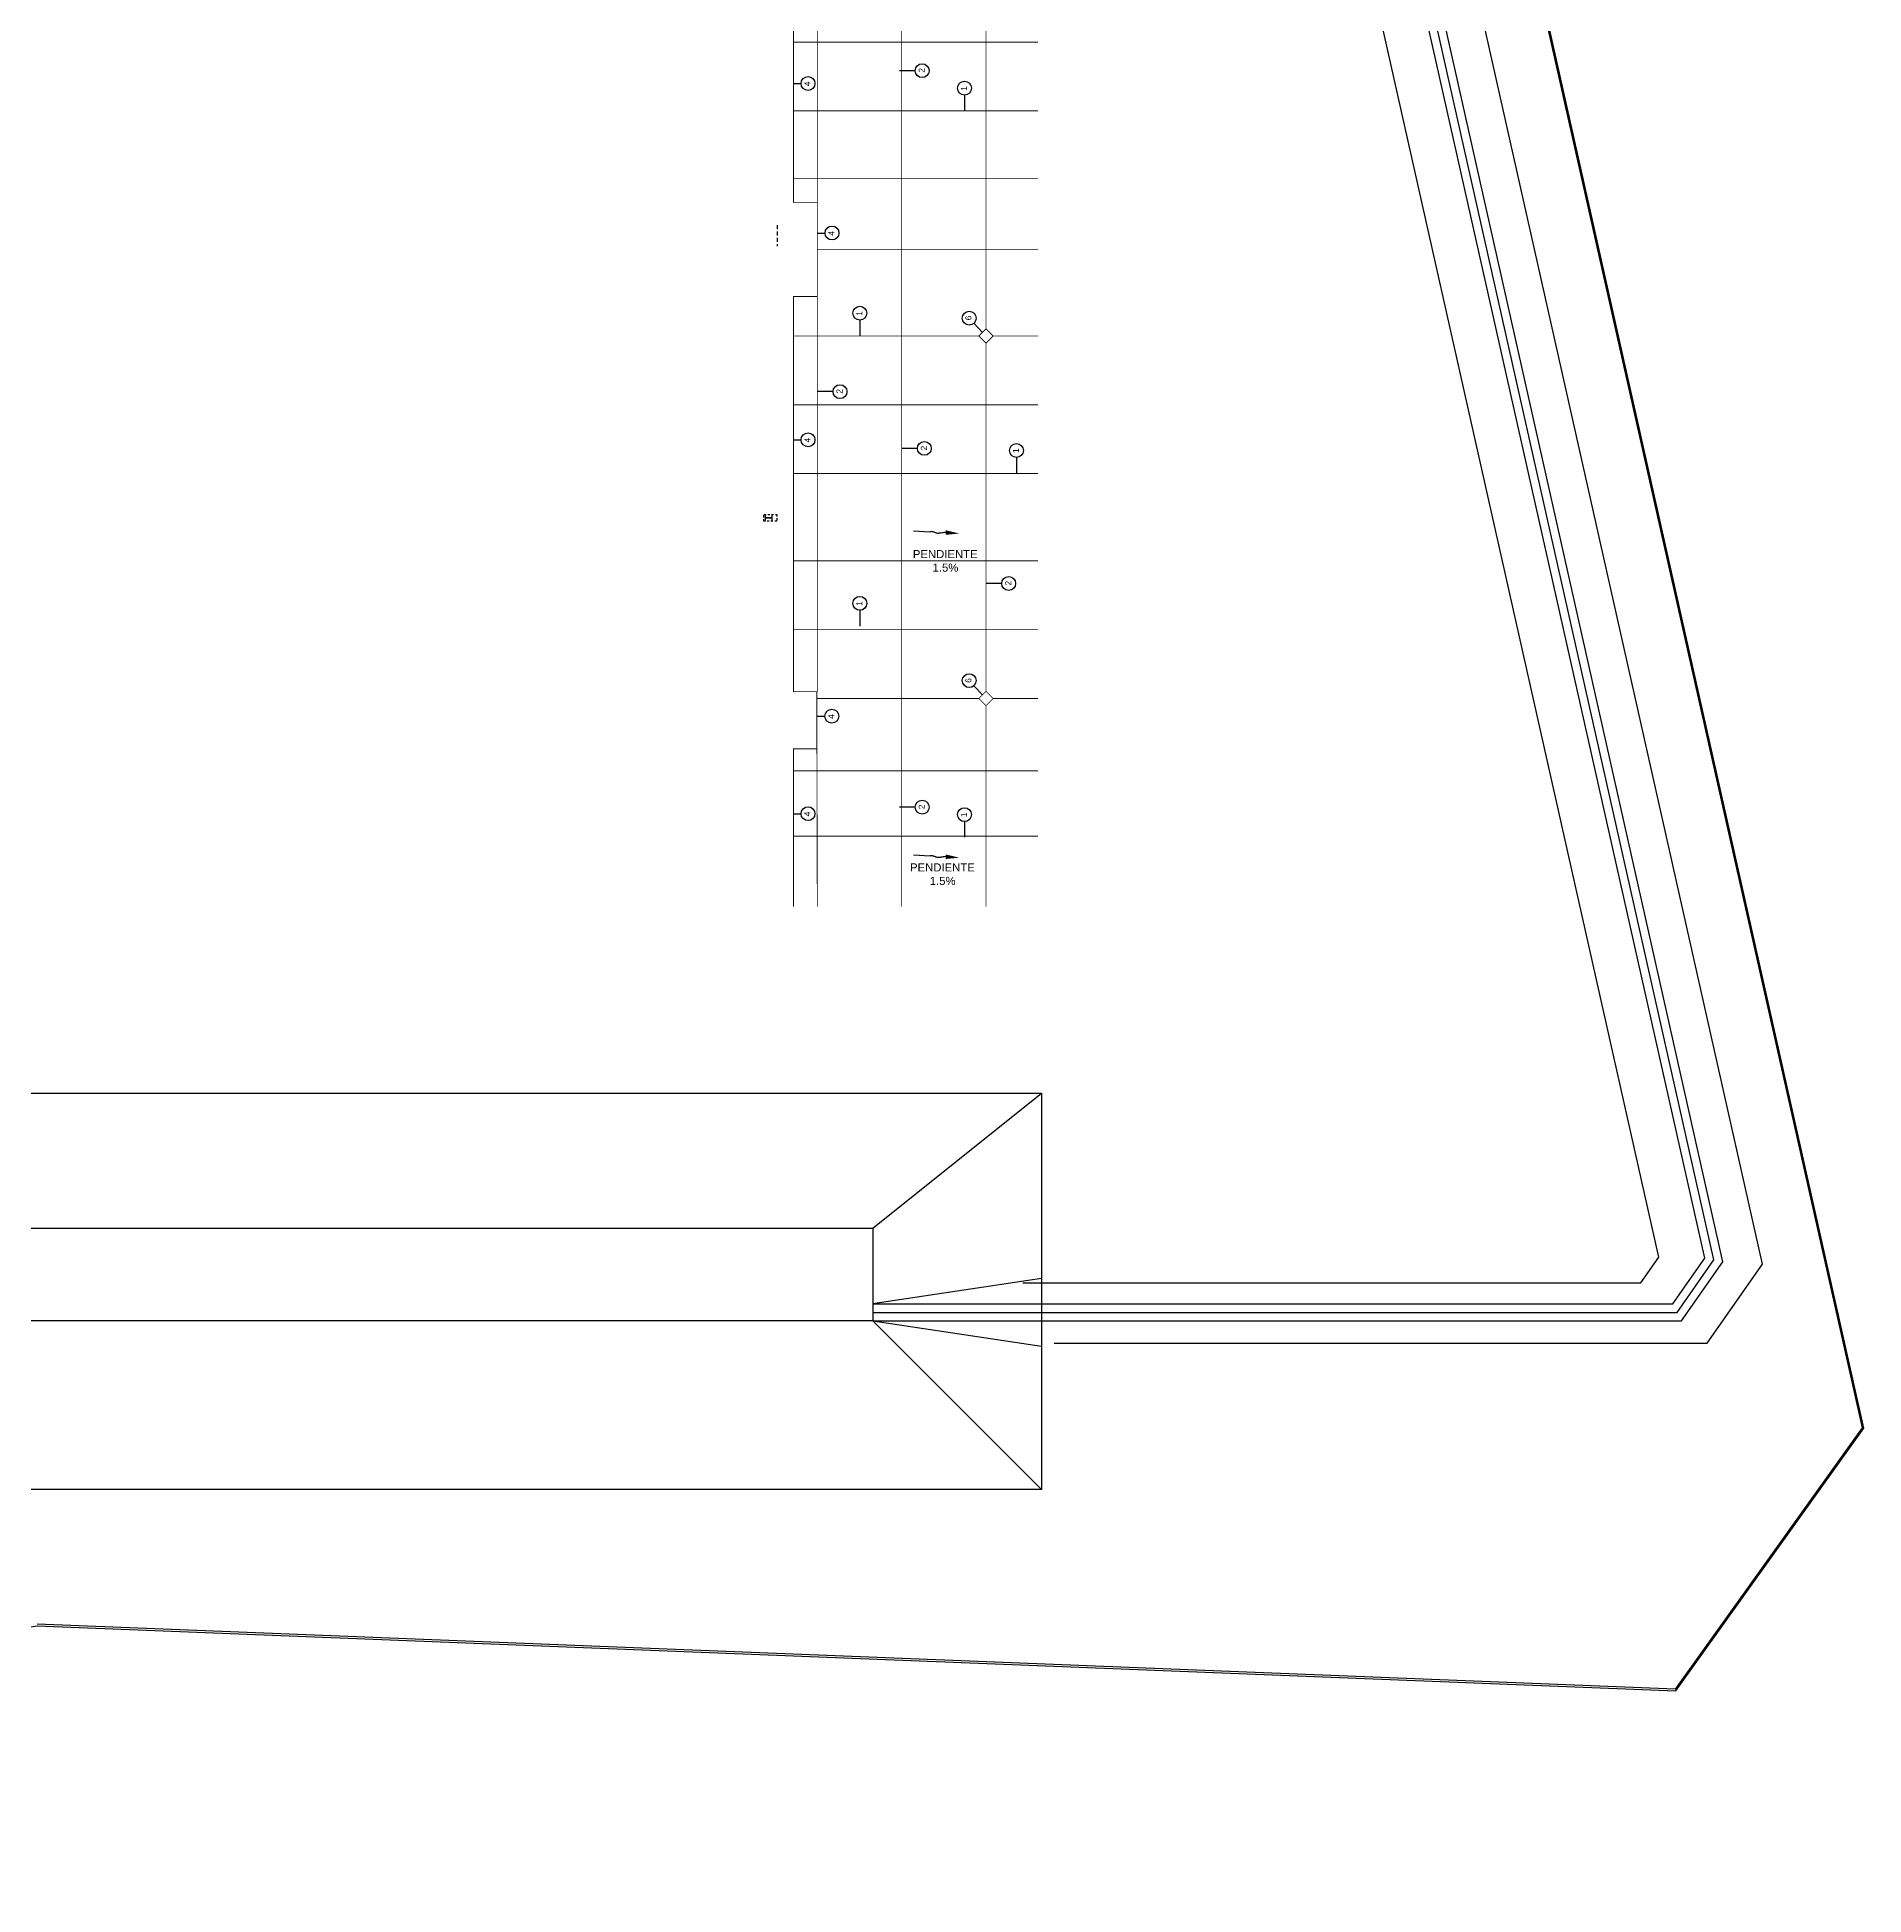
# Model space of a CAD drawing. Header units: millimetres. Extents: x 64 to 660, y 33 to 427.
# Drawn here: x 551.6 to 659.8, y 32.5 to 142.5 of the extents above; entities that cross this region are included whole.
import ezdxf
from ezdxf.enums import TextEntityAlignment as Align

# ---------------------------------------------------------------- set-up
doc = ezdxf.new("R2010")
doc.units = ezdxf.units.MM
doc.linetypes.add('HIDDEN', pattern=[0.375, 0.25, -0.125])
for name, color, linetype in [('A-CHAPA-PROY', 251, 'HIDDEN'), ('A-ESTR-MET', 7, 'Continuous'), ('A-JUNTA ASER PAV 2', 22, 'HIDDEN'), ('A-JUNTA CONT PAV 1', 152, 'HIDDEN'), ('A-JUNTA TABIQUE', 160, 'HIDDEN'), ('Contorno', 7, 'Continuous'), ('LEE - escurrimiento superficial', 7, 'Continuous')]:
    doc.layers.add(name, color=color, linetype=linetype)
doc.styles.add('ARIAL', font='arial.ttf')
doc.styles.add('TPS-ARIAL', font='arial.ttf')

# ---------------------------------------------------------------- blocks, each defined once
blk = doc.blocks.new('C20x40LAT')
at = {"color": 254, "linetype": 'HIDDEN', "ltscale": 0.5}
blk.add_lwpolyline([(-0.2, -0.28), (-0.2, 0.48), (0.2, 0.48), (0.2, -0.28)], close=True, dxfattribs=at)
at = {"color": 0}
blk.add_lwpolyline([(-0.15, -0.1905), (-0.15, -0.2), (0.15, -0.2), (0.15, -0.1905), (0.003175, -0.1905), (0.003175, 0.1905), (0.15, 0.1905), (0.15, 0.2), (-0.15, 0.2), (-0.15, 0.1905), (-0.003175, 0.1905), (-0.003175, -0.1905)], close=True, dxfattribs=at)
blk = doc.blocks.new('escurrim')
at = {"color": 0}
blk.add_line((-8.447312, -3.32196), (-5.381418, -2.11952), dxfattribs=at)
blk.add_lwpolyline([(-1.717875, -0.777168), (-2.080526, -0.895169), (-2.408442, -0.988444), (-2.70381, -1.061086), (-2.968814, -1.117189), (-3.205642, -1.160845), (-3.416479, -1.196148), (-3.603511, -1.227191), (-3.768923, -1.258068), (-3.914901, -1.292871), (-4.043631, -1.335693), (-4.157505, -1.389547), (-4.259736, -1.453116), (-4.353743, -1.524001), (-4.442945, -1.599806), (-4.530761, -1.678132), (-4.620611, -1.756581), (-4.715913, -1.832755), (-4.820086, -1.904256), (-4.936551, -1.968687), (-5.068725, -2.023649), (-5.21879, -2.067489), (-5.381418, -2.11952)], dxfattribs=at)
for points in [[(-2.330313, -1.412688), (-2.66252, -0.580549), (0, 0)], [(-2.345939, -1.327839), (-2.611704, -0.662128), (-0.481688, -0.197689)]]:
    blk.add_solid(points, dxfattribs=at)
blk = doc.blocks.new('A$C47fff89d')
at = {"layer": 'A-JUNTA ASER PAV 2', "linetype": 'ByBlock'}
for p, q in [((7.204255, 40.167249), (6.271701, 40.167146)), ((2.34258, 21.157157), (1.410027, 21.157054)), ((7.337233, 17.79662), (6.404679, 17.796517)), ((12.332054, 9.796276), (11.3995, 9.796173)), ((7.209371, -3.452912), (6.276817, -3.453016))]:
    blk.add_line(p, q, dxfattribs=at)
at = {"layer": 'A-JUNTA ASER PAV 2', "linetype": 'ByBlock', "const_width": 0.05}
for points in [[(6.39118, 132.908525), (6.407862, -9.344182)], [(1.410004, 32.371432), (1.410822, 80.705329)], [(11.4, 45.499748), (11.4, 24.878277)], [(1.410036, 26.796431), (1.410036, 24.453533)], [(1.410027, 3.385909), (1.410027, 24.453533)], [(11.3995, 24.029248), (11.3995, 3.407776)], [(11.3995, 2.559248), (11.4, -9.343293)], [(1.386036, -0.005801), (1.410027, -9.347507)]]:
    blk.add_lwpolyline(points, dxfattribs=at)
at = {"layer": 'A-JUNTA ASER PAV 2', "color": 5, "linetype": 'ByBlock', "const_width": 0.05}
for points in [[(11.3995, 24.877776), (10.975236, 24.453512), (11.3995, 24.029248), (11.823764, 24.453512)], [(11.3995, 3.407776), (10.975236, 2.983512), (11.3995, 2.559248), (11.823764, 2.983512)]]:
    blk.add_lwpolyline(points, close=True, dxfattribs=at)
at = {"layer": 'A-JUNTA ASER PAV 2', "linetype": 'ByBlock'}
for centre in [(7.614915, 40.167294), (2.75324, 21.157203), (7.747893, 17.796665), (12.742714, 9.796322), (7.620031, -3.452867)]:
    blk.add_circle(centre, 0.41066, dxfattribs=at)
at = {"layer": 'A-JUNTA CONT PAV 1', "linetype": 'ByBlock'}
for p, q in [((10.123078, 38.720301), (10.123078, 37.787747)), ((3.927836, 25.390225), (3.927836, 24.457671)), ((13.200395, 17.264212), (13.200395, 16.331658)), ((3.927837, 8.210011), (3.927837, 7.277457)), ((10.123078, -4.304074), (10.123078, -5.236628))]:
    blk.add_line(p, q, dxfattribs=at)
at = {"layer": 'A-JUNTA CONT PAV 1', "linetype": 'ByBlock', "const_width": 0.05}
for points in [[(-0.000001, 41.857747), (14.477318, 41.857747)], [(-0.000001, 37.787747), (14.477318, 37.787747)], [(-0.000001, 33.787747), (14.477318, 33.787747)], [(1.410011, 29.583878), (14.477318, 29.583986)], [(-0.000001, 24.457747), (10.979471, 24.457747)], [(11.823764, 24.453512), (14.477318, 24.453512)], [(0, 20.379533), (14.477318, 20.379534)], [(0, 16.311825), (14.477318, 16.311825)], [(0, 11.141592), (14.477318, 11.141592)], [(0, 7.057533), (14.477318, 7.057533)], [(1.386036, 2.983533), (10.979471, 2.987747)], [(11.823764, 2.983512), (14.477318, 2.983512)], [(0.000033, -1.296858), (14.477318, -1.296488)], [(0.000115, -5.16679), (14.477404, -5.166488)]]:
    blk.add_lwpolyline(points, dxfattribs=at)
at = {"layer": 'A-JUNTA CONT PAV 1', "linetype": 'ByBlock'}
for centre in [(10.123078, 39.130961), (3.927836, 25.800885), (13.200395, 17.674872), (3.927837, 8.620671), (10.123078, -3.893414)]:
    blk.add_circle(centre, 0.41066, dxfattribs=at)
at = {"layer": 'A-JUNTA TABIQUE', "linetype": 'ByBlock', "ltscale": 0.05}
for p, q in [((-0.000023, 39.407258), (0.450448, 39.407258, -0.000011)), ((1.419209, 30.553948), (1.86968, 30.553948, -0.000011)), ((-0.000023, 18.304822), (0.450448, 18.304822, -0.000011)), ((1.410027, 1.935329), (1.860498, 1.935329, -0.000011)), ((-0.000023, -3.839984), (0.450448, -3.839984, -0.000011))]:
    blk.add_line(p, q, dxfattribs=at)
at = {"layer": 'A-JUNTA TABIQUE', "linetype": 'Continuous', "ltscale": 5}
for p, q in [((10.683745, 25.209345), (11.187368, 24.665644)), ((10.683745, 3.739345), (11.187368, 3.195644))]:
    blk.add_line(p, q, dxfattribs=at)
at = {"layer": 'A-JUNTA TABIQUE', "linetype": 'ByBlock', "const_width": 0.05}
blk.add_lwpolyline([(0.000239, -9.352394), (0, 0), (1.386036, -0.001588), (1.386036, 3.390123), (0, 3.390123), (0.000023, 26.796432), (1.410027, 26.797483), (1.410004, 32.371432), (-0.000023, 32.371432), (-0.000023, 80.705424), (1.409981, 80.705329), (1.409981, 86.280329), (0, 86.280329), (0, 109.926667), (1.410004, 109.926667), (1.410004, 113.696412), (-0.00826, 113.696412), (-0.008289, 122.65671), (-0.158258, 122.656737)], dxfattribs=at)
at = {"layer": 'A-JUNTA TABIQUE', "linetype": 'Continuous', "ltscale": 5}
for centre in [(0.861108, 39.407258, -0.000011), (2.28034, 30.553948, -0.000011), (10.407794, 25.513472), (0.861108, 18.304822, -0.000011), (10.407794, 4.043472), (2.271158, 1.935329, -0.000011), (0.861108, -3.839984, -0.000011)]:
    blk.add_circle(centre, 0.41066, dxfattribs=at)
at = {"layer": 'LEE - escurrimiento superficial', "xscale": -0.3, "yscale": 0.3, "zscale": 0.3, "rotation": 198}
for p in [(9.818183, 12.757575, 0.000022), (9.818183, -6.441815, 0.000022)]:
    blk.add_blockref('escurrim', p, dxfattribs=at)
at = {"layer": 'A-JUNTA ASER PAV 2', "linetype": 'ByBlock', "style": 'ARIAL'}
for p in [(7.584145, 40.186932), (2.72247, 21.17684), (7.717123, 17.816303), (12.711944, 9.815959), (7.589261, -3.43323)]:
    blk.add_text('2', height=0.355556, rotation=90, dxfattribs=at).set_placement(p, align=Align.MIDDLE)
at = {"layer": 'A-JUNTA CONT PAV 1', "linetype": 'ByBlock', "style": 'ARIAL'}
for p in [(10.092307, 39.119683), (3.897066, 25.789607), (13.169625, 17.663594), (3.897067, 8.609393), (10.092307, -3.904692)]:
    blk.add_text('1', height=0.355556, rotation=90, dxfattribs=at).set_placement(p, align=Align.MIDDLE)
at = {"layer": 'A-JUNTA TABIQUE', "ltscale": 2, "style": 'ARIAL'}
for p in [(0.822497, 39.385913, -0.000011), (2.241729, 30.532603, -0.000011), (0.822497, 18.283477, -0.000011), (2.232547, 1.913985, -0.000011), (0.822497, -3.861329, -0.000011)]:
    blk.add_text('4', height=0.355556, rotation=90, dxfattribs=at).set_placement(p, align=Align.MIDDLE)
at = {"layer": 'A-JUNTA TABIQUE', "linetype": 'Continuous', "ltscale": 5, "style": 'ARIAL'}
for p in [(10.356055, 25.520557), (10.356055, 4.050557)]:
    blk.add_text('6', height=0.355556, rotation=90, dxfattribs=at).set_placement(p, align=Align.MIDDLE)
at = {"layer": 'LEE - escurrimiento superficial', "char_height": 0.48, "attachment_point": 1, "style": 'TPS-ARIAL'}
for insert in [(6.681938, 11.775915), (6.514371, -6.779746)]:
    blk.add_mtext_dynamic_manual_height_columns('\\pi0.38592;PENDIENTE \\P\\pi1.55384;1.5%', width=4.521807, gutter_width=10, heights=[0], dxfattribs=dict(at, insert=insert))

msp = doc.modelspace()

# ---------------------------------------------------------------- linework, layer by layer
for p, q in [((601.111, 71.994), (611.111, 79.994)), ((611.111, 69.013), (601.111, 67.513)), ((601.111, 66.513), (611.111, 65.013)), ((601.111, 66.513), (611.111, 56.513))]:
    msp.add_line(p, q)
for points in [[(611.849, 65.188), (650.537, 65.188), (653.811, 69.872), (587.878, 363.441), (576.24, 410.653)], [(610.001, 68.754), (646.605, 68.754), (647.674, 70.284), (582.134, 362.109), (570.499, 409.307)], [(601.111, 66.513), (649.017, 66.513), (651.464, 70.014), (610.989, 250.231)], [(601.111, 67.513), (648.496, 67.513), (650.392, 70.225), (610.013, 250.012)], [(218.372, 57.994), (215.686, 57.994), (140.807, 84.693), (80.162, 97.32), (81.671, 104.565), (142.813, 91.833), (176.018, 79.994), (611.111, 79.994), (611.111, 56.513), (550.112, 56.513), (521.735, 52.022), (423.414, 55.995), (302.458, 56.995), (247.474, 57.994), (223.716, 57.994)]]:
    msp.add_lwpolyline(points)
at = {"ltscale": 0.02}
msp.add_lwpolyline([(601.111, 67.013), (648.757, 67.013), (650.928, 70.119), (585.192, 362.816), (573.552, 410.022)], dxfattribs=at)
at = {"flags": 128}
msp.add_lwpolyline([(219.537, 62.65), (201.227, 65.273), (201.227, 65.273), (141.349, 86.623), (82.528, 98.87), (82.936, 100.828), (141.891, 88.552), (188.331, 71.994), (225.511, 71.994), (601.111, 71.994), (601.111, 66.513), (549.326, 66.513), (514.452, 60.994), (231.093, 60.994), (225.092, 61.854)], dxfattribs=at)
at = {"layer": 'A-CHAPA-PROY'}
msp.add_line((595.458, 131.41), (595.458, 130.17), dxfattribs=at)
at = {"layer": 'Contorno'}
for p, q in [((578.801, 420.378), (659.699, 60.181)), ((659.806, 60.159), (578.891, 420.433)), ((659.699, 60.181), (648.628, 44.694)), ((648.678, 44.592), (659.806, 60.159)), ((450.92, 32.515), (551.628, 48.452)), ((648.628, 44.694), (551.622, 48.552)), ((551.628, 48.452), (648.678, 44.592))]:
    msp.add_line(p, q, dxfattribs=at)

# ---------------------------------------------------------------- block references
msp.add_blockref('A$C47fff89d', (596.418, 100.387))
at = {"layer": 'A-ESTR-MET', "rotation": 270}
msp.add_blockref('C20x40LAT', (594.948, 114.071), dxfattribs=at)

doc.saveas('drawing.dxf')
